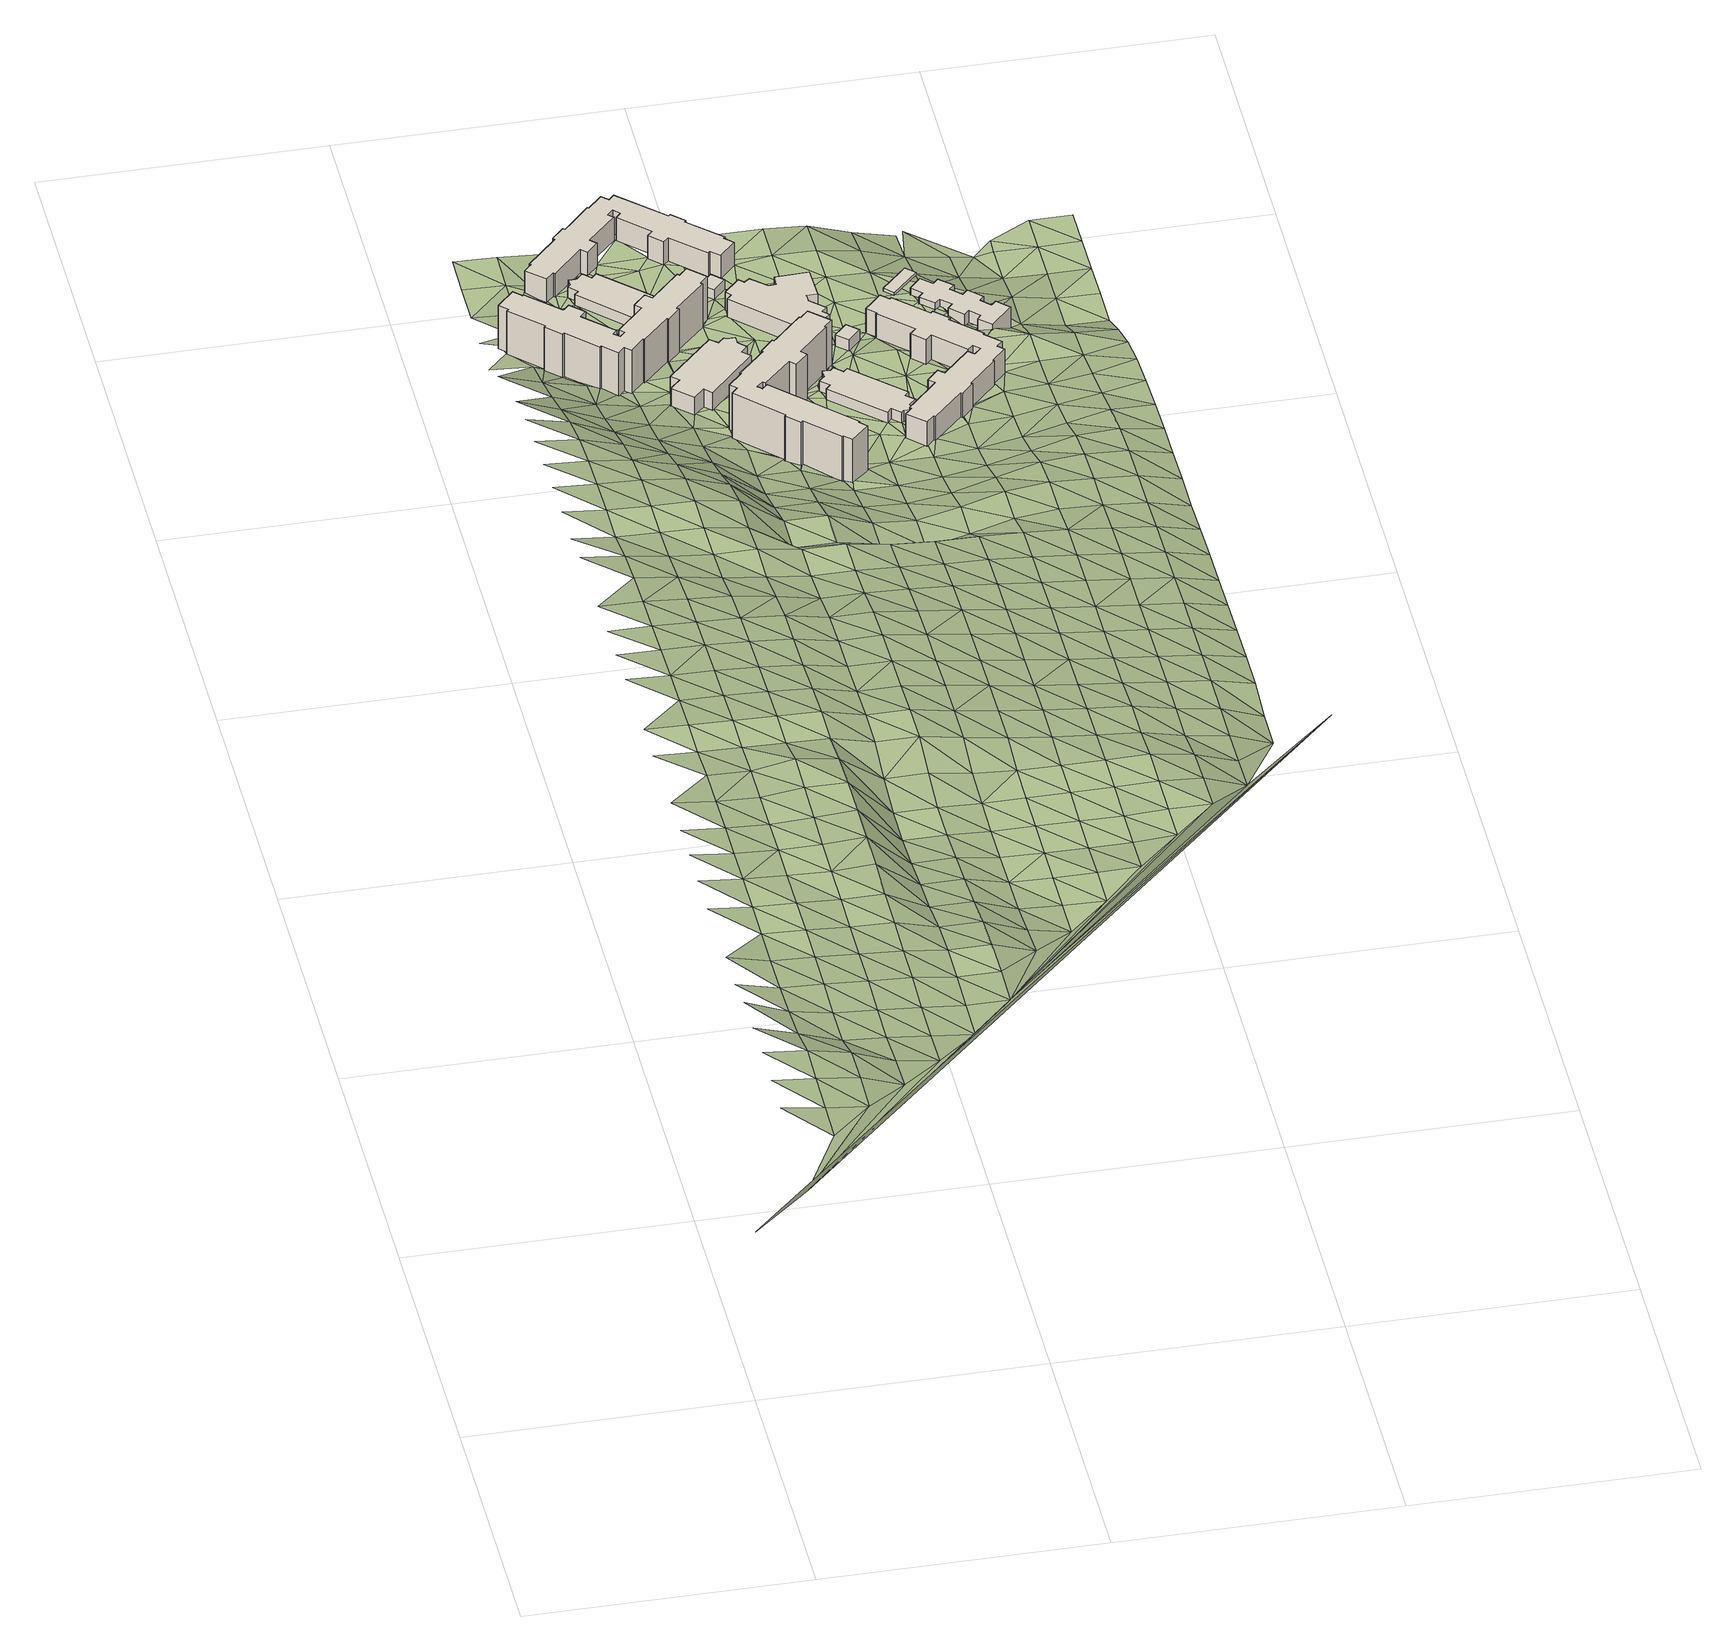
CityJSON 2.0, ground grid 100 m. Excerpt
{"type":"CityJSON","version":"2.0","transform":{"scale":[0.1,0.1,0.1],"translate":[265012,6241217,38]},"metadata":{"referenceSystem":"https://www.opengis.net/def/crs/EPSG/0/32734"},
"CityObjects":{
"building1":{"type":"Building","attributes":{"address":"Browning Road Salt River Cape Town","building":"dormitory","building:levels":"6","beds":"150","residential":"university","footprint":{"type":"Polygon"},"plus_code":"CPX2XCX6+XGR","ground_height":49.61,"building_height":18.1,"roof_height":67.71},"geometry":[{"type":"Solid","lod":"1","boundaries":[[[[0,1,2,3]],[[1,4,5,2]],[[4,6,7,5]],[[6,8,9,7]],[[8,10,11,9]],[[10,12,13,11]],[[12,14,15,13]],[[14,16,17,15]],[[16,18,19,17]],[[18,20,21,19]],[[20,22,23,21]],[[22,24,25,23]],[[24,26,27,25]],[[26,28,29,27]],[[28,30,31,29]],[[30,32,33,31]],[[32,34,35,33]],[[34,36,37,35]],[[36,38,39,37]],[[38,40,41,39]],[[40,42,43,41]],[[42,44,45,43]],[[44,46,47,45]],[[46,48,49,47]],[[48,50,51,49]],[[50,52,53,51]],[[52,54,55,53]],[[54,56,57,55]],[[56,58,59,57]],[[58,60,61,59]],[[60,62,63,61]],[[62,64,65,63]],[[64,66,67,65]],[[66,68,69,67]],[[68,70,71,69]],[[70,72,73,71]],[[72,74,75,73]],[[74,76,77,75]],[[76,78,79,77]],[[78,0,3,79]],[[3,2,5,7,9,11,13,15,17,19,21,23,25,27,29,31,33,35,37,39,41,43,45,47,49,51,53,55,57,59,61,63,65,67,69,71,73,75,77,79]],[[78,76,74,72,70,68,66,64,62,60,58,56,54,52,50,48,46,44,42,40,38,36,34,32,30,28,26,24,22,20,18,16,14,12,10,8,6,4,1,0]]]]}]},
"building2":{"type":"Building","attributes":{"address":"Browning Road Salt River Cape Town","building":"university","building:levels":"1","footprint":{"type":"Polygon"},"plus_code":"CQX6XFX9+XFV","ground_height":49.61,"building_height":4.1,"roof_height":53.71},"geometry":[{"type":"Solid","lod":"1","boundaries":[[[[80,81,82,83]],[[81,84,85,82]],[[84,86,87,85]],[[86,88,89,87]],[[88,90,91,89]],[[90,92,93,91]],[[92,94,95,93]],[[94,96,97,95]],[[96,98,99,97]],[[98,100,101,99]],[[100,102,103,101]],[[102,104,105,103]],[[104,106,107,105]],[[106,108,109,107]],[[108,110,111,109]],[[110,112,113,111]],[[112,114,115,113]],[[114,80,83,115]],[[83,82,85,87,89,91,93,95,97,99,101,103,105,107,109,111,113,115]],[[114,112,110,108,106,104,102,100,98,96,94,92,90,88,86,84,81,80]]]]}]},
"building3":{"type":"Building","attributes":{"address":"Browning Road Salt River Cape Town","building":"university","building:levels":"2","footprint":{"type":"Polygon"},"plus_code":"CRX8XJXV+X9X","ground_height":50.24,"building_height":6.9,"roof_height":57.14},"geometry":[{"type":"Solid","lod":"1","boundaries":[[[[116,117,118,119]],[[117,120,121,118]],[[120,122,123,121]],[[122,124,125,123]],[[124,126,127,125]],[[126,128,129,127]],[[128,130,131,129]],[[130,132,133,131]],[[132,134,135,133]],[[134,136,137,135]],[[136,138,139,137]],[[138,140,141,139]],[[140,142,143,141]],[[142,144,145,143]],[[144,116,119,145]],[[119,118,121,123,125,127,129,131,133,135,137,139,141,143,145]],[[144,142,140,138,136,134,132,130,128,126,124,122,120,117,116]]]]}]},
"building4":{"type":"Building","attributes":{"address":"Browning Road Salt River Cape Town","building":"dormitory","building:levels":"3","beds":"150","residential":"university","footprint":{"type":"Polygon"},"plus_code":"CRXCX8XQ+XCV","ground_height":48.76,"building_height":9.7,"roof_height":58.46},"geometry":[{"type":"Solid","lod":"1","boundaries":[[[[146,147,148,149]],[[147,150,151,148]],[[150,152,153,151]],[[152,154,155,153]],[[154,156,157,155]],[[156,158,159,157]],[[158,160,161,159]],[[160,162,163,161]],[[162,164,165,163]],[[164,166,167,165]],[[166,168,169,167]],[[168,170,171,169]],[[170,172,173,171]],[[172,174,175,173]],[[174,176,177,175]],[[176,178,179,177]],[[178,180,181,179]],[[180,182,183,181]],[[182,184,185,183]],[[184,186,187,185]],[[186,188,189,187]],[[188,190,191,189]],[[190,192,193,191]],[[192,194,195,193]],[[194,196,197,195]],[[196,198,199,197]],[[198,200,201,199]],[[200,202,203,201]],[[202,204,205,203]],[[204,206,207,205]],[[206,208,209,207]],[[208,210,211,209]],[[210,212,213,211]],[[212,214,215,213]],[[214,216,217,215]],[[216,218,219,217]],[[218,220,221,219]],[[220,146,149,221]],[[149,148,151,153,155,157,159,161,163,165,167,169,171,173,175,177,179,181,183,185,187,189,191,193,195,197,199,201,203,205,207,209,211,213,215,217,219,221]],[[220,218,216,214,212,210,208,206,204,202,200,198,196,194,192,190,188,186,184,182,180,178,176,174,172,170,168,166,164,162,160,158,156,154,152,150,147,146]]]]}]},
"building5":{"type":"Building","attributes":{"address":"Browning Road Salt River Cape Town","building":"dormitory","building:levels":"6","beds":"150","residential":"university","footprint":{"type":"Polygon"},"plus_code":"CRXMX8X6+XHX","ground_height":50.79,"building_height":18.1,"roof_height":68.89},"geometry":[{"type":"Solid","lod":"1","boundaries":[[[[222,223,224,225]],[[223,226,227,224]],[[226,228,229,227]],[[228,230,231,229]],[[230,232,233,231]],[[232,234,235,233]],[[234,236,237,235]],[[236,238,239,237]],[[238,240,241,239]],[[240,242,243,241]],[[242,244,245,243]],[[244,246,247,245]],[[246,248,249,247]],[[248,250,251,249]],[[250,252,253,251]],[[252,254,255,253]],[[254,256,257,255]],[[256,258,259,257]],[[258,260,261,259]],[[260,262,263,261]],[[262,264,265,263]],[[264,266,267,265]],[[266,268,269,267]],[[268,270,271,269]],[[270,272,273,271]],[[272,274,275,273]],[[274,276,277,275]],[[276,278,279,277]],[[278,280,281,279]],[[280,282,283,281]],[[282,284,285,283]],[[284,286,287,285]],[[286,288,289,287]],[[288,222,225,289]],[[225,224,227,229,231,233,235,237,239,241,243,245,247,249,251,253,255,257,259,261,263,265,267,269,271,273,275,277,279,281,283,285,287,289]],[[288,286,284,282,280,278,276,274,272,270,268,266,264,262,260,258,256,254,252,250,248,246,244,242,240,238,236,234,232,230,228,226,223,222]]]]}]},
"building6":{"type":"Building","attributes":{"address":"Browning Road Salt River Cape Town","building":"yes","building:levels":"1","footprint":{"type":"Polygon"},"plus_code":"CRXVX7XH+X7W","ground_height":49.37,"building_height":4.1,"roof_height":53.47},"geometry":[{"type":"Solid","lod":"1","boundaries":[[[[290,291,292,293]],[[291,294,295,292]],[[294,296,297,295]],[[296,290,293,297]],[[293,292,295,297]],[[296,294,291,290]]]]}]},
"building7":{"type":"Building","attributes":{"address":"Media Centre Browning Road Salt River Cape Town","building":"university","building:levels":"2","footprint":{"type":"Polygon"},"plus_code":"CVXPXXXF+XGV","ground_height":49.81,"building_height":6.9,"roof_height":56.71},"geometry":[{"type":"Solid","lod":"1","boundaries":[[[[298,299,300,301]],[[299,302,303,300]],[[302,304,305,303]],[[304,306,307,305]],[[306,308,309,307]],[[308,310,311,309]],[[310,312,313,311]],[[312,314,315,313]],[[314,316,317,315]],[[316,318,319,317]],[[318,320,321,319]],[[320,322,323,321]],[[322,324,325,323]],[[324,326,327,325]],[[326,328,329,327]],[[328,330,331,329]],[[330,332,333,331]],[[332,334,335,333]],[[334,298,301,335]],[[301,300,303,305,307,309,311,313,315,317,319,321,323,325,327,329,331,333,335]],[[334,332,330,328,326,324,322,320,318,316,314,312,310,308,306,304,302,299,298]]]]}]},
"building8":{"type":"Building","attributes":{"address":"Browning Road Salt River Cape Town","building":"university","building:levels":"1","footprint":{"type":"Polygon"},"plus_code":"C2XQXGX3+X8X","ground_height":50.53,"building_height":4.1,"roof_height":54.63},"geometry":[{"type":"Solid","lod":"1","boundaries":[[[[336,337,338,339]],[[337,340,341,338]],[[340,342,343,341]],[[342,344,345,343]],[[344,346,347,345]],[[346,348,349,347]],[[348,350,351,349]],[[350,352,353,351]],[[352,354,355,353]],[[354,356,357,355]],[[356,358,359,357]],[[358,360,361,359]],[[360,362,363,361]],[[362,364,365,363]],[[364,366,367,365]],[[366,368,369,367]],[[368,370,371,369]],[[370,336,339,371]],[[339,338,341,343,345,347,349,351,353,355,357,359,361,363,365,367,369,371]],[[370,368,366,364,362,360,358,356,354,352,350,348,346,344,342,340,337,336]]]]}]},
"building9":{"type":"Building","attributes":{"address":"Browning Road Salt River","building":"yes","building:levels":"1","footprint":{"type":"Polygon"},"plus_code":"C2XQXHXC+XRW","ground_height":50.03,"building_height":4.1,"roof_height":54.13},"geometry":[{"type":"Solid","lod":"1","boundaries":[[[[372,373,374,375]],[[373,376,377,374]],[[376,378,379,377]],[[378,372,375,379]],[[375,374,377,379]],[[378,376,373,372]]]]}]},
"building10":{"type":"Building","attributes":{"address":"Browning Road Salt River Cape Town","building":"dormitory","building:levels":"3","beds":"150","residential":"university","footprint":{"type":"Polygon"},"plus_code":"C4XWXFX7+XXW","ground_height":49.87,"building_height":9.7,"roof_height":59.57},"geometry":[{"type":"Solid","lod":"1","boundaries":[[[[380,381,382,383]],[[381,384,385,382]],[[384,386,387,385]],[[386,388,389,387]],[[388,390,391,389]],[[390,392,393,391]],[[392,394,395,393]],[[394,396,397,395]],[[396,398,399,397]],[[398,400,401,399]],[[400,402,403,401]],[[402,404,405,403]],[[404,406,407,405]],[[406,408,409,407]],[[408,410,411,409]],[[410,412,413,411]],[[412,414,415,413]],[[414,416,417,415]],[[416,418,419,417]],[[418,420,421,419]],[[420,422,423,421]],[[422,424,425,423]],[[424,426,427,425]],[[426,428,429,427]],[[428,430,431,429]],[[430,432,433,431]],[[432,434,435,433]],[[434,436,437,435]],[[436,438,439,437]],[[438,440,441,439]],[[440,442,443,441]],[[442,444,445,443]],[[444,446,447,445]],[[446,448,449,447]],[[448,450,451,449]],[[450,452,453,451]],[[452,454,455,453]],[[454,456,457,455]],[[456,458,459,457]],[[458,380,383,459]],[[383,382,385,387,389,391,393,395,397,399,401,403,405,407,409,411,413,415,417,419,421,423,425,427,429,431,433,435,437,439,441,443,445,447,449,451,453,455,457,459]],[[458,456,454,452,450,448,446,444,442,440,438,436,434,432,430,428,426,424,422,420,418,416,414,412,410,408,406,404,402,400,398,396,394,392,390,388,386,384,381,380]]]]}]},
"building11":{"type":"Building","attributes":{"building":"roof","building:levels":"1","footprint":{"type":"Polygon"},"plus_code":"C3XWXGXX+X2X","ground_height":49.15,"bottom_roof_height":51.95,"roof_height":53.25},"geometry":[{"type":"Solid","lod":"1","boundaries":[[[[460,461,462,463]],[[461,464,465,462]],[[464,466,467,465]],[[466,460,463,467]],[[463,462,465,467]],[[466,464,461,460]]]]}]},
"building12":{"type":"Building","attributes":{"address":"Browning Road Salt River Cape Town","building":"university","building:levels":"1","footprint":{"type":"Polygon"},"plus_code":"C4XWX4X3+X5W","ground_height":47,"building_height":4.1,"roof_height":51.1},"geometry":[{"type":"Solid","lod":"1","boundaries":[[[[468,469,470,471]],[[469,472,473,470]],[[472,474,475,473]],[[474,476,477,475]],[[476,478,479,477]],[[478,480,481,479]],[[480,482,483,481]],[[482,484,485,483]],[[484,486,487,485]],[[486,488,489,487]],[[488,490,491,489]],[[490,492,493,491]],[[492,494,495,493]],[[494,496,497,495]],[[496,498,499,497]],[[498,500,501,499]],[[500,502,503,501]],[[502,504,505,503]],[[504,506,507,505]],[[506,508,509,507]],[[508,510,511,509]],[[510,512,513,511]],[[512,514,515,513]],[[514,468,471,515]],[[471,470,473,475,477,479,481,483,485,487,489,491,493,495,497,499,501,503,505,507,509,511,513,515]],[[514,512,510,508,506,504,502,500,498,496,494,492,490,488,486,484,482,480,478,476,474,472,469,468]]]]}]},
"terrain1":{"type":"TINRelief","geometry":[{"type":"CompositeSurface","lod":"1","boundaries":[[[516,517,518]],[[519,520,517]],[[521,522,518]],[[521,523,524]],[[518,517,520]],[[521,518,520]],[[523,525,526]],[[519,527,520]],[[523,521,528]],[[525,529,530]],[[520,528,521]],[[525,523,531]],[[529,532,533]],[[528,531,523]],[[527,519,534]],[[529,525,535]],[[532,536,537]],[[525,531,535]],[[528,520,527]],[[537,536,538]],[[532,529,539]],[[531,528,527]],[[535,539,529]],[[536,532,540]],[[541,538,542]],[[531,543,535]],[[539,540,532]],[[543,531,527]],[[519,544,534]],[[536,545,538]],[[542,546,547]],[[539,535,548]],[[536,540,545]],[[548,535,543]],[[542,538,549]],[[546,550,551]],[[540,539,552]],[[549,538,545]],[[552,539,548]],[[543,527,534]],[[546,542,553]],[[550,554,555]],[[540,556,545]],[[549,553,542]],[[534,548,543]],[[556,540,552]],[[519,557,544]],[[554,558,559]],[[545,560,549]],[[550,546,561]],[[553,562,546]],[[548,563,552]],[[564,559,558]],[[560,545,556]],[[554,550,561]],[[548,534,563]],[[546,562,561]],[[553,549,565]],[[566,556,552]],[[565,549,560]],[[558,554,567]],[[564,568,569]],[[566,552,563]],[[562,553,570]],[[561,567,554]],[[571,560,556]],[[570,553,565]],[[568,572,573]],[[566,571,556]],[[563,534,544]],[[564,558,574]],[[562,575,561]],[[567,576,558]],[[565,560,577]],[[573,572,578]],[[575,562,570]],[[568,564,574]],[[579,519,580]],[[566,563,544]],[[574,558,576]],[[571,577,560]],[[567,561,581]],[[582,570,565]],[[581,561,575]],[[572,568,583]],[[571,566,584]],[[585,578,586]],[[577,582,565]],[[576,567,587]],[[583,568,574]],[[544,584,566]],[[588,575,570]],[[587,567,581]],[[572,589,578]],[[577,571,590]],[[582,588,570]],[[586,591,592]],[[576,593,574]],[[583,589,572]],[[584,590,571]],[[593,576,587]],[[594,586,578]],[[582,577,595]],[[575,596,581]],[[591,597,598]],[[588,599,575]],[[583,574,600]],[[589,594,578]],[[577,590,595]],[[587,581,596]],[[584,544,557]],[[600,574,593]],[[575,599,596]],[[588,582,601]],[[597,602,603]],[[583,604,589]],[[590,584,557]],[[591,586,605]],[[594,606,586]],[[595,601,582]],[[593,587,607]],[[603,602,608]],[[604,583,600]],[[599,588,609]],[[597,591,605]],[[607,587,596]],[[586,606,605]],[[594,589,610]],[[590,611,595]],[[601,609,588]],[[600,593,612]],[[610,589,604]],[[611,590,557]],[[602,597,613]],[[599,614,596]],[[593,607,612]],[[608,615,616]],[[606,594,617]],[[601,595,618]],[[605,613,597]],[[599,609,614]],[[604,600,619]],[[617,594,610]],[[618,595,611]],[[607,596,620]],[[615,621,622]],[[612,619,600]],[[608,602,623]],[[606,624,605]],[[609,601,625]],[[613,626,602]],[[620,596,614]],[[627,610,604]],[[624,606,617]],[[625,601,618]],[[628,612,607]],[[615,608,623]],[[621,629,630]],[[602,626,623]],[[619,627,604]],[[611,557,631]],[[613,605,632]],[[609,633,614]],[[607,620,628]],[[634,617,610]],[[633,609,625]],[[632,605,624]],[[621,615,635]],[[619,612,636]],[[618,611,631]],[[627,634,610]],[[629,637,638]],[[626,613,639]],[[614,640,620]],[[623,635,615]],[[628,636,612]],[[624,617,641]],[[631,625,618]],[[639,613,632]],[[640,614,633]],[[621,642,629]],[[627,619,643]],[[634,641,617]],[[637,644,645]],[[626,646,623]],[[628,620,647]],[[635,642,621]],[[636,643,619]],[[648,632,624]],[[633,625,649]],[[646,626,639]],[[620,640,647]],[[650,634,627]],[[651,637,629]],[[644,652,653]],[[641,648,624]],[[631,649,625]],[[557,654,631]],[[636,628,655]],[[635,623,656]],[[579,557,519]],[[651,629,642]],[[643,650,627]],[[657,639,632]],[[640,633,658]],[[647,655,628]],[[623,646,656]],[[659,641,634]],[[660,644,637]],[[652,661,662]],[[649,658,633]],[[648,657,632]],[[642,635,663]],[[664,643,636]],[[650,659,634]],[[651,660,637]],[[665,647,640]],[[663,635,656]],[[655,664,636]],[[652,644,666]],[[639,667,646]],[[648,641,668]],[[661,669,670]],[[657,671,639]],[[658,665,640]],[[672,651,642]],[[649,631,654]],[[660,666,644]],[[659,668,641]],[[656,646,667]],[[655,647,673]],[[643,674,650]],[[675,670,669]],[[672,642,663]],[[639,671,667]],[[664,676,643]],[[677,661,652]],[[678,657,648]],[[658,649,654]],[[557,679,654]],[[665,673,647]],[[660,651,680]],[[659,650,674]],[[666,677,652]],[[668,678,648]],[[643,676,674]],[[681,664,655]],[[656,682,663]],[[651,672,680]],[[683,669,661]],[[684,671,657]],[[665,658,685]],[[686,675,687]],[[673,681,655]],[[682,656,667]],[[668,659,688]],[[666,660,689]],[[677,683,661]],[[654,685,658]],[[678,684,657]],[[672,663,690]],[[691,676,664]],[[692,686,687]],[[674,688,659]],[[680,689,660]],[[682,690,663]],[[681,691,664]],[[693,694,692]],[[669,695,675]],[[671,696,667]],[[673,665,697]],[[683,698,669]],[[684,699,671]],[[685,700,665]],[[701,702,703]],[[702,693,704]],[[677,666,705]],[[680,672,706]],[[678,668,707]],[[676,708,674]],[[689,709,666]],[[688,710,668]],[[695,687,675]],[[682,667,696]],[[681,673,697]],[[557,711,679]],[[669,698,695]],[[690,706,672]],[[671,699,696]],[[676,691,708]],[[665,700,697]],[[677,705,683]],[[684,678,707]],[[692,687,712]],[[666,709,705]],[[668,710,707]],[[692,713,693]],[[714,689,680]],[[688,674,715]],[[685,654,679]],[[48,712,687]],[[716,703,717]],[[718,716,719]],[[691,681,720]],[[712,713,692]],[[690,682,721]],[[706,714,680]],[[708,715,674]],[[699,684,722]],[[700,685,679]],[[723,687,695]],[[697,720,681]],[[696,721,682]],[[724,703,725]],[[48,687,723]],[[718,719,726]],[[727,698,683]],[[710,688,728]],[[729,709,689]],[[716,717,719]],[[683,705,730]],[[724,717,703]],[[707,722,684]],[[706,690,731]],[[715,728,688]],[[714,729,689]],[[723,50,48]],[[708,691,732]],[[700,733,697]],[[683,730,727]],[[721,731,690]],[[720,734,691]],[[698,735,695]],[[696,699,736]],[[710,737,707]],[[722,738,699]],[[700,679,733]],[[695,739,723]],[[739,50,723]],[[740,711,557]],[[709,741,705]],[[714,706,742]],[[715,708,732]],[[724,30,28]],[[719,743,726]],[[729,744,709]],[[728,737,710]],[[732,691,734]],[[721,696,736]],[[720,697,745]],[[746,717,724]],[[739,695,747]],[[735,698,727]],[[706,731,742]],[[699,738,736]],[[717,748,719]],[[28,749,724]],[[741,730,705]],[[722,707,750]],[[709,744,741]],[[745,697,733]],[[695,735,747]],[[729,714,751]],[[728,715,752]],[[747,753,739]],[[737,750,707]],[[724,749,746]],[[754,748,717]],[[734,720,755]],[[756,731,721]],[[748,757,719]],[[757,743,719]],[[742,751,714]],[[732,752,715]],[[749,28,26]],[[717,746,754]],[[738,722,758]],[[755,720,745]],[[756,721,736]],[[24,759,26]],[[760,727,730]],[[748,761,757]],[[744,729,762]],[[733,679,711]],[[730,741,763]],[[750,758,722]],[[764,747,735]],[[747,764,765]],[[766,742,731]],[[737,728,767]],[[734,768,732]],[[752,769,728]],[[751,762,729]],[[759,770,771]],[[727,772,735]],[[736,738,773]],[[711,745,733]],[[730,763,760]],[[768,734,755]],[[766,731,756]],[[557,774,740]],[[743,757,775]],[[776,754,746]],[[771,777,759]],[[746,749,92]],[[26,759,778]],[[779,741,744]],[[780,749,26]],[[750,737,767]],[[781,759,777]],[[776,782,754]],[[728,769,767]],[[738,758,773]],[[751,742,783]],[[781,778,759]],[[752,732,784]],[[785,764,735]],[[772,727,760]],[[744,762,779]],[[776,746,88]],[[764,786,787]],[[745,788,755]],[[756,736,789]],[[92,88,746]],[[92,749,780]],[[778,780,26]],[[783,742,766]],[[784,732,768]],[[763,741,790]],[[785,735,772]],[[758,750,791]],[[785,786,764]],[[776,88,84]],[[773,789,736]],[[745,711,788]],[[792,775,757]],[[88,92,90]],[[757,793,792]],[[794,762,751]],[[769,752,795]],[[781,12,778]],[[88,86,84]],[[790,741,779]],[[767,791,750]],[[796,768,755]],[[766,756,797]],[[751,783,794]],[[795,752,784]],[[84,798,776]],[[799,772,760]],[[800,760,763]],[[778,10,780]],[[796,755,788]],[[789,797,756]],[[801,785,772]],[[12,10,778]],[[802,84,803]],[[785,804,786]],[[769,805,767]],[[773,758,806]],[[807,779,762]],[[780,808,92]],[[790,809,763]],[[791,810,758]],[[783,766,811]],[[774,557,812]],[[813,784,768]],[[798,84,802]],[[763,809,800]],[[814,799,760]],[[805,769,795]],[[807,762,794]],[[10,808,780]],[[804,815,786]],[[789,773,806]],[[800,814,760]],[[766,797,811]],[[796,813,768]],[[806,758,810]],[[816,790,779]],[[791,767,817]],[[788,711,740]],[[802,818,819]],[[820,808,10]],[[802,821,798]],[[799,822,823]],[[814,822,799]],[[802,819,824]],[[821,802,824]],[[794,783,825]],[[795,784,826]],[[817,767,805]],[[816,779,807]],[[815,804,827]],[[797,789,828]],[[796,788,740]],[[829,814,800]],[[825,783,811]],[[813,826,784]],[[808,820,830]],[[790,831,809]],[[116,804,785]],[[830,820,832]],[[810,791,833]],[[830,834,808]],[[835,821,824]],[[828,789,806]],[[814,836,822]],[[800,809,837]],[[838,805,795]],[[839,807,794]],[[840,790,816]],[[833,791,817]],[[841,830,832]],[[827,804,116]],[[836,814,842]],[[790,840,831]],[[813,796,843]],[[797,844,811]],[[825,839,794]],[[826,838,795]],[[836,845,822]],[[846,824,819]],[[809,831,837]],[[841,832,847]],[[841,848,830]],[[810,849,806]],[[740,843,796]],[[828,844,797]],[[827,116,850]],[[846,835,824]],[[851,819,852]],[[853,817,805]],[[816,807,854]],[[848,841,847]],[[849,810,833]],[[847,832,855]],[[819,851,846]],[[825,811,856]],[[826,813,857]],[[838,853,805]],[[839,854,807]],[[858,859,860]],[[850,861,862]],[[840,863,831]],[[859,864,865]],[[845,866,822]],[[828,806,867]],[[864,859,858]],[[868,852,869]],[[844,856,811]],[[843,857,813]],[[870,845,836]],[[840,871,863]],[[847,855,872]],[[840,816,873]],[[872,855,868]],[[850,116,861]],[[867,806,849]],[[874,839,825]],[[817,875,833]],[[838,826,876]],[[854,877,816]],[[853,878,817]],[[879,864,858]],[[852,868,880]],[[840,873,871]],[[881,862,861]],[[846,882,835]],[[882,883,835]],[[884,870,836]],[[828,885,844]],[[880,868,855]],[[874,825,856]],[[816,877,873]],[[826,857,876]],[[142,116,886]],[[851,852,887]],[[843,740,774]],[[855,888,880]],[[849,833,875]],[[845,870,866]],[[116,142,861]],[[885,828,867]],[[817,878,875]],[[557,579,812]],[[851,889,846]],[[854,839,890]],[[853,838,891]],[[892,864,879]],[[880,887,852]],[[857,843,774]],[[856,844,893]],[[142,138,861]],[[839,874,890]],[[894,879,858]],[[876,891,838]],[[142,140,138]],[[881,895,896]],[[889,851,887]],[[897,867,849]],[[882,846,889]],[[873,877,898]],[[899,873,898]],[[893,844,885]],[[900,866,901]],[[902,866,870]],[[903,901,138]],[[878,853,904]],[[905,877,854]],[[875,897,849]],[[892,879,906]],[[881,861,907]],[[858,908,894]],[[874,856,909]],[[857,910,876]],[[138,907,861]],[[891,904,853]],[[895,294,880]],[[880,291,887]],[[890,905,854]],[[911,901,866]],[[895,881,912]],[[902,911,866]],[[867,913,885]],[[909,856,893]],[[910,857,774]],[[907,138,901]],[[880,294,291]],[[877,914,898]],[[906,879,915]],[[878,916,875]],[[915,879,894]],[[897,913,867]],[[917,889,887]],[[881,907,912]],[[911,907,901]],[[889,917,918]],[[874,919,890]],[[891,876,920]],[[895,912,921]],[[921,294,895]],[[905,914,877]],[[878,904,916]],[[290,887,291]],[[898,914,922]],[[893,885,923]],[[922,908,924]],[[258,902,925]],[[919,874,909]],[[920,876,910]],[[915,926,906]],[[902,258,911]],[[917,887,927]],[[897,875,928]],[[918,917,927]],[[929,921,912]],[[913,923,885]],[[927,887,290]],[[905,890,930]],[[904,891,931]],[[875,916,928]],[[932,926,933]],[[908,922,934]],[[935,294,921]],[[909,893,936]],[[926,915,937]],[[894,908,938]],[[930,890,919]],[[931,891,920]],[[911,939,907]],[[914,934,922]],[[940,932,933]],[[294,935,296]],[[937,933,926]],[[938,915,894]],[[910,774,812]],[[941,913,897]],[[912,907,939]],[[942,927,290]],[[923,936,893]],[[290,296,942]],[[927,942,943]],[[904,944,916]],[[914,905,945]],[[911,258,939]],[[908,934,938]],[[928,941,897]],[[946,932,940]],[[937,947,933]],[[933,948,940]],[[949,919,909]],[[920,910,812]],[[296,950,942]],[[935,950,296]],[[944,904,931]],[[945,905,930]],[[940,948,951]],[[952,192,190]],[[953,923,913]],[[937,915,954]],[[955,956,935]],[[936,949,909]],[[935,956,950]],[[258,256,254]],[[951,946,940]],[[914,957,934]],[[928,916,958]],[[950,959,942]],[[941,953,913]],[[915,938,954]],[[254,939,258]],[[960,930,919]],[[920,961,931]],[[946,951,962]],[[957,914,945]],[[958,916,944]],[[192,952,963]],[[936,923,964]],[[946,962,965]],[[952,966,967]],[[934,968,938]],[[949,960,919]],[[812,961,920]],[[959,967,966]],[[250,946,252]],[[254,969,939]],[[252,946,965]],[[941,928,970]],[[971,326,956]],[[956,972,950]],[[953,964,923]],[[952,967,963]],[[370,368,965]],[[973,939,969]],[[252,965,368]],[[945,930,974]],[[944,931,975]],[[972,959,950]],[[934,957,976]],[[928,958,970]],[[954,938,968]],[[971,977,326]],[[934,978,968]],[[252,979,254]],[[949,936,980]],[[254,979,969]],[[956,326,972]],[[960,974,930]],[[961,975,931]],[[978,934,976]],[[953,941,981]],[[982,967,959]],[[964,980,936]],[[968,983,954]],[[368,984,252]],[[983,985,954]],[[958,944,986]],[[987,957,945]],[[970,981,941]],[[983,968,988]],[[984,368,989]],[[967,990,963]],[[991,960,949]],[[992,988,968]],[[252,993,979]],[[994,969,979]],[[975,986,944]],[[974,987,945]],[[982,959,972]],[[993,252,984]],[[366,989,368]],[[988,995,983]],[[983,995,996]],[[980,991,949]],[[997,998,999]],[[972,326,324]],[[1000,976,957]],[[953,1001,964]],[[970,958,1002]],[[961,812,1003]],[[978,976,1004]],[[990,967,982]],[[994,1005,1006]],[[981,1007,953]],[[998,997,1005]],[[372,994,979]],[[1008,974,960]],[[978,1004,1009]],[[987,1000,957]],[[986,1002,958]],[[1005,994,1010]],[[360,995,362]],[[989,1011,984]],[[980,964,1001]],[[975,961,1003]],[[993,984,378]],[[991,1008,960]],[[953,1007,1001]],[[372,1010,994]],[[1012,995,988]],[[366,1011,989]],[[1013,981,970]],[[998,1005,1014]],[[976,1015,1004]],[[366,364,1016]],[[362,1016,364]],[[1014,1005,1010]],[[972,1017,982]],[[987,974,1018]],[[986,975,1003]],[[324,998,1014]],[[362,995,1012]],[[1000,1015,976]],[[1017,972,324]],[[1002,1013,970]],[[372,1019,1010]],[[378,984,422]],[[991,980,1020]],[[362,1021,1016]],[[1019,372,378]],[[366,1016,1011]],[[1008,1018,974]],[[1022,1007,981]],[[1011,1023,984]],[[1021,362,1012]],[[1001,1020,980]],[[422,984,1023]],[[1014,1017,324]],[[1019,378,422]],[[986,1024,1002]],[[1025,1000,987]],[[1013,1022,981]],[[1004,1015,1026]],[[1027,1016,1021]],[[1010,416,1014]],[[1011,1016,1027]],[[982,1028,990]],[[1019,416,1010]],[[1017,1029,982]],[[1024,986,1003]],[[1018,1025,987]],[[1019,422,420]],[[1004,1026,1030]],[[1008,991,1031]],[[1020,1032,991]],[[1033,1015,1000]],[[1001,1007,1034]],[[1013,1002,1035]],[[1011,1036,1023]],[[1028,982,1029]],[[1022,1037,1007]],[[1017,1014,1038]],[[1018,1008,1031]],[[1039,422,1023]],[[1036,1011,1040]],[[991,1032,1031]],[[1002,1024,1035]],[[1025,1033,1000]],[[1030,1026,1041]],[[1020,1001,1034]],[[416,1038,1014]],[[1011,1027,1042]],[[1039,1023,1036]],[[1007,1037,1034]],[[1022,1013,1043]],[[1041,1026,1044]],[[1011,1042,1040]],[[1027,1045,1042]],[[1029,1017,1046]],[[412,416,414]],[[1047,1026,1015]],[[1048,1025,1018]],[[1033,1049,1015]],[[1035,1043,1013]],[[416,412,1038]],[[1032,1020,1050]],[[1038,1046,1017]],[[1018,1031,1048]],[[1042,1051,1040]],[[1037,1022,1052]],[[1015,1049,1047]],[[1050,1020,1034]],[[1044,1026,1047]],[[1042,1045,1053]],[[1029,1054,1028]],[[1025,1055,1033]],[[1043,1052,1022]],[[1032,1056,1031]],[[1057,1051,1042]],[[1029,1046,1054]],[[1048,1055,1025]],[[1058,1059,412]],[[1060,1038,412]],[[1061,1044,1062]],[[1063,1034,1037]],[[1050,1056,1032]],[[412,1059,1064]],[[1057,1042,1053]],[[1049,1033,1065]],[[1066,1046,1038]],[[1037,1052,1063]],[[1062,1044,1047]],[[1064,1060,412]],[[1067,1048,1031]],[[1057,1053,1068]],[[1028,1054,1069]],[[1055,1065,1033]],[[1062,1070,1061]],[[1038,1060,1066]],[[1071,1050,1034]],[[1068,1072,1057]],[[1056,1067,1031]],[[1057,1072,1073]],[[1034,1063,1071]],[[1046,1066,1074]],[[1047,1049,1075]],[[1055,1048,1076]],[[1077,1078,1079]],[[1065,1080,1049]],[[1081,1066,1060]],[[1059,1079,1082]],[[1083,1060,1064]],[[1082,1064,1059]],[[1084,1054,1046]],[[1050,1085,1056]],[[1048,1067,1076]],[[1074,1086,1046]],[[1070,1087,1088]],[[1070,1062,1087]],[[1064,1089,1083]],[[1062,1047,1075]],[[1049,1080,1075]],[[1071,1085,1050]],[[1078,1090,1079]],[[1054,1084,1069]],[[1065,1055,1091]],[[1046,1086,1084]],[[1089,1064,1082]],[[1089,1092,1083]],[[1093,1094,1078]],[[1067,1056,1095]],[[1076,1091,1055]],[[1096,1087,1094]],[[1097,1082,1079]],[[1089,1098,1092]],[[1090,1097,1079]],[[1078,1094,1090]],[[1062,1099,1087]],[[1085,1095,1056]],[[1100,1101,1074]],[[1086,1074,1101]],[[1080,1065,1102]],[[1062,1075,1099]],[[1076,1067,1103]],[[1069,1084,1104]],[[1091,1102,1065]],[[1105,1082,1106]],[[1094,1087,1107]],[[1097,1106,1082]],[[1090,1108,1097]],[[1095,1103,1067]],[[1109,1110,1111]],[[1112,1075,1080]],[[1086,1101,1113]],[[1090,1094,1114]],[[1107,1087,1099]],[[1101,1111,1115]],[[1084,1086,1113]],[[1116,1091,1076]],[[1117,1111,1110]],[[1080,1102,1112]],[[1117,1115,1111]],[[1090,1114,1108]],[[1103,1116,1076]],[[1101,1115,1113]],[[1107,1114,1094]],[[1099,1075,1118]],[[1119,1115,1117]],[[1120,1102,1091]],[[1112,1118,1075]],[[1119,1121,1122]],[[1122,1121,1123]],[[1124,1125,1084]],[[1113,1124,1084]],[[1116,1120,1091]],[[1108,1114,494]],[[1102,1126,1112]],[[1099,1127,1107]],[[1119,1128,1115]],[[1118,1129,1099]],[[1122,1128,1119]],[[1122,494,1130]],[[1120,1126,1102]],[[1130,494,1114]],[[1113,1115,1131]],[[1107,1127,1114]],[[1127,1099,1129]],[[1125,1124,1132]],[[1133,1118,1112]],[[1130,1128,1122]],[[1124,1113,1132]],[[1126,1133,1112]],[[1115,1128,1131]],[[1130,1114,1134]],[[1131,1132,1113]],[[1135,1129,1118]],[[1114,1127,1134]],[[1133,1135,1118]],[[1136,1128,1130]],[[1127,1129,1137]],[[1130,1134,1138]],[[1139,1132,1131]],[[1135,1137,1129]],[[1130,1138,1136]],[[1140,1132,1139]],[[1141,1131,1128]],[[1134,1127,1142]],[[1137,1142,1127]],[[1128,1136,1141]],[[1139,1131,1143]],[[1144,1138,1134]],[[1142,1144,1134]],[[1143,1140,1139]],[[1143,1131,1141]],[[1136,1138,1145]],[[1144,1145,1138]],[[1140,1143,1146]],[[1141,1136,1147]],[[1145,1148,1136]],[[1141,1147,1143]],[[1136,1148,1147]],[[1146,1143,1149]],[[1149,1143,1147]],[[1150,1146,1149]]]}]}
},
"vertices":[
[947,5727,116],[917,5696,116],[917,5696,297],[947,5727,297],[910,5703,116],[910,5703,297],[804,5593,116],[804,5593,297],[782,5614,116],[782,5614,297],[736,5566,116],[736,5566,297],[757,5546,116],[757,5546,297],[658,5443,116],[658,5443,297],[675,5427,116],[675,5427,297],[657,5408,116],[657,5408,297],[637,5426,116],[637,5426,297],[652,5442,116],[652,5442,297],[549,5540,116],[549,5540,297],[572,5563,116],[572,5563,297],[523,5610,116],[523,5610,297],[501,5587,116],[501,5587,297],[388,5695,116],[388,5695,297],[384,5692,116],[384,5692,297],[356,5719,116],[356,5719,297],[294,5656,116],[294,5656,297],[323,5627,116],[323,5627,297],[316,5621,116],[316,5621,297],[425,5514,116],[425,5514,297],[420,5509,116],[420,5509,297],[472,5457,116],[472,5457,297],[478,5463,116],[478,5463,297],[579,5363,116],[579,5363,297],[584,5368,116],[584,5368,297],[633,5320,116],[633,5320,297],[658,5346,116],[658,5346,297],[678,5326,116],[678,5326,297],[729,5378,116],[729,5378,297],[733,5374,116],[733,5374,297],[829,5471,116],[829,5471,297],[833,5467,116],[833,5467,297],[879,5514,116],[879,5514,297],[872,5521,116],[872,5521,297],[983,5633,116],[983,5633,297],[976,5639,116],[976,5639,297],[1006,5670,116],[1006,5670,297],
[638,5947,113],[615,5924,113],[615,5924,157],[638,5947,157],[586,5923,113],[586,5923,157],[587,5897,113],[587,5897,157],[577,5886,113],[577,5886,157],[607,5856,113],[607,5856,157],[591,5841,113],[591,5841,157],[763,5669,113],[763,5669,157],[784,5689,113],[784,5689,157],[811,5662,113],[811,5662,157],[835,5686,113],[835,5686,157],[862,5686,113],[862,5686,157],[862,5715,113],[862,5715,157],[870,5723,113],[870,5723,157],[842,5751,113],[842,5751,157],[860,5769,113],[860,5769,157],[684,5939,113],[684,5939,157],[666,5920,113],[666,5920,157],
[971,5468,117],[803,5296,117],[803,5296,191],[971,5468,191],[830,5271,117],[830,5271,191],[792,5232,117],[792,5232,191],[859,5167,117],[859,5167,191],[898,5206,117],[898,5206,191],[923,5180,117],[923,5180,191],[1089,5355,117],[1089,5355,191],[1063,5380,117],[1063,5380,191],[1086,5404,117],[1086,5404,191],[1058,5433,117],[1058,5433,191],[1058,5462,117],[1058,5462,191],[1030,5461,117],[1030,5461,191],[1019,5466,117],[1019,5466,191],[997,5444,117],[997,5444,191],
[504,5881,108],[532,5909,108],[532,5909,205],[504,5881,205],[538,5904,108],[538,5904,205],[647,6017,108],[647,6017,205],[668,5997,108],[668,5997,205],[709,6040,108],[709,6040,205],[687,6061,108],[687,6061,205],[792,6168,108],[792,6168,205],[774,6185,108],[774,6185,205],[795,6206,108],[795,6206,205],[817,6184,108],[817,6184,205],[799,6165,108],[799,6165,205],[900,6067,108],[900,6067,205],[881,6048,108],[881,6048,205],[927,6003,108],[927,6003,205],[945,6021,108],[945,6021,205],[1058,5913,108],[1058,5913,205],[1065,5921,108],[1065,5921,205],[1096,5891,108],[1096,5891,205],[1155,5953,108],[1155,5953,205],[1125,5982,108],[1125,5982,205],[1131,5988,108],[1131,5988,205],[1017,6096,108],[1017,6096,205],[1022,6102,108],[1022,6102,205],[977,6145,108],[977,6145,205],[971,6139,108],[971,6139,205],[815,6286,108],[815,6286,205],[795,6265,108],[795,6265,205],[772,6287,108],[772,6287,205],[720,6234,108],[720,6234,205],[716,6237,108],[716,6237,205],[620,6136,108],[620,6136,205],[613,6142,108],[613,6142,205],[569,6096,108],[569,6096,205],[574,6087,108],[574,6087,205],[465,5974,108],[465,5974,205],[470,5970,108],[470,5970,205],[442,5941,108],[442,5941,205],
[1296,4684,122],[1360,4748,122],[1360,4748,309],[1296,4684,309],[1334,4774,122],[1334,4774,309],[1339,4778,122],[1339,4778,309],[1078,5037,122],[1078,5037,309],[1059,5018,122],[1059,5018,309],[1044,5032,122],[1044,5032,309],[1066,5054,122],[1066,5054,309],[1075,5045,122],[1075,5045,309],[1175,5145,122],[1175,5145,309],[1195,5123,122],[1195,5123,309],[1242,5171,122],[1242,5171,309],[1224,5192,122],[1224,5192,309],[1333,5305,122],[1333,5305,309],[1329,5309,122],[1329,5309,309],[1358,5338,122],[1358,5338,309],[1290,5403,122],[1290,5403,309],[1261,5373,122],[1261,5373,309],[1257,5377,122],[1257,5377,309],[1149,5266,122],[1149,5266,309],[1144,5271,122],[1144,5271,309],[1096,5221,122],[1096,5221,309],[1101,5216,122],[1101,5216,309],[1002,5116,122],[1002,5116,309],[1006,5112,122],[1006,5112,309],[954,5060,122],[954,5060,309],[977,5037,122],[977,5037,309],[954,5014,122],[954,5014,309],[1105,4861,122],[1105,4861,309],[1101,4856,122],[1101,4856,309],[1147,4811,122],[1147,4811,309],[1154,4818,122],[1154,4818,309],[1265,4707,122],[1265,4707,309],[1269,4711,122],[1269,4711,309],
[1056,5862,114],[1010,5815,114],[1010,5815,155],[1056,5862,155],[1050,5776,114],[1050,5776,155],[1096,5823,114],[1096,5823,155],
[1132,5773,112],[1075,5716,112],[1075,5716,187],[1132,5773,187],[1092,5696,112],[1092,5696,187],[1074,5678,112],[1074,5678,187],[1288,5465,112],[1288,5465,187],[1311,5486,112],[1311,5486,187],[1329,5469,112],[1329,5469,187],[1391,5527,112],[1391,5527,187],[1370,5547,112],[1370,5547,187],[1389,5565,112],[1389,5565,187],[1337,5615,112],[1337,5615,187],[1336,5643,112],[1336,5643,187],[1374,5644,112],[1374,5644,187],[1371,5768,112],[1371,5768,187],[1251,5764,112],[1251,5764,187],[1251,5724,112],[1251,5724,187],[1223,5722,112],[1223,5722,187],[1169,5771,112],[1169,5771,187],[1149,5756,112],[1149,5756,187],
[1349,5267,123],[1338,5255,123],[1338,5255,166],[1349,5267,166],[1310,5256,123],[1310,5256,166],[1310,5225,123],[1310,5225,166],[1289,5204,123],[1289,5204,166],[1320,5174,123],[1320,5174,166],[1302,5156,123],[1302,5156,166],[1476,4989,123],[1476,4989,166],[1493,5007,123],[1493,5007,166],[1522,4980,123],[1522,4980,166],[1531,4989,123],[1531,4989,166],[1558,4989,123],[1558,4989,166],[1558,5018,123],[1558,5018,166],[1582,5042,123],[1582,5042,166],[1552,5070,123],[1552,5070,166],[1568,5086,123],[1568,5086,166],[1393,5253,123],[1393,5253,166],[1379,5238,123],[1379,5238,166],
[1439,5495,115],[1393,5447,115],[1393,5447,161],[1439,5495,161],[1433,5410,115],[1433,5410,161],[1478,5458,115],[1478,5458,161],
[1615,4872,114],[1722,4982,114],[1722,4982,216],[1615,4872,216],[1728,4977,114],[1728,4977,216],[1772,5023,114],[1772,5023,216],[1768,5027,114],[1768,5027,216],[1867,5129,114],[1867,5129,216],[1864,5135,114],[1864,5135,216],[1914,5187,114],[1914,5187,216],[1893,5207,114],[1893,5207,216],[1914,5229,114],[1914,5229,216],[1860,5281,114],[1860,5281,216],[1865,5286,114],[1865,5286,216],[1764,5383,114],[1764,5383,216],[1771,5390,114],[1771,5390,216],[1721,5438,114],[1721,5438,216],[1714,5430,114],[1714,5430,216],[1602,5538,114],[1602,5538,216],[1596,5532,114],[1596,5532,216],[1568,5559,114],[1568,5559,216],[1507,5496,114],[1507,5496,216],[1538,5466,114],[1538,5466,216],[1534,5462,114],[1534,5462,216],[1646,5354,114],[1646,5354,216],[1624,5332,114],[1624,5332,216],[1669,5288,114],[1669,5288,216],[1690,5310,114],[1690,5310,216],[1795,5209,114],[1795,5209,216],[1814,5228,114],[1814,5228,216],[1836,5207,114],[1836,5207,216],[1811,5181,114],[1811,5181,216],[1791,5200,114],[1791,5200,216],[1693,5099,114],[1693,5099,216],[1673,5118,114],[1673,5118,216],[1630,5073,114],[1630,5073,216],[1651,5053,114],[1651,5053,216],[1540,4938,114],[1540,4938,216],[1546,4932,114],[1546,4932,216],[1520,4906,114],[1520,4906,216],[1581,4847,114],[1581,4847,216],[1610,4877,114],[1610,4877,216],
[1603,5676,140],[1634,5643,140],[1634,5643,152],[1603,5676,152],[1728,5738,140],[1728,5738,152],[1695,5770,140],[1695,5770,152],
[1738,5731,45],[1697,5685,45],[1697,5685,131],[1738,5731,131],[1732,5651,45],[1732,5651,131],[1715,5632,45],[1715,5632,131],[1761,5588,45],[1761,5588,131],[1779,5604,45],[1779,5604,131],[1815,5572,45],[1815,5572,131],[1798,5552,45],[1798,5552,131],[1845,5508,45],[1845,5508,131],[1861,5525,45],[1861,5525,131],[1895,5492,45],[1895,5492,131],[1881,5475,45],[1881,5475,131],[1925,5436,45],[1925,5436,131],[2002,5516,45],[2002,5516,131],[1960,5558,45],[1960,5558,131],[1942,5540,45],[1942,5540,131],[1910,5573,45],[1910,5573,131],[1926,5592,45],[1926,5592,131],[1880,5637,45],[1880,5637,131],[1861,5616,45],[1861,5616,131],[1824,5653,45],[1824,5653,131],[1843,5671,45],[1843,5671,131],[1796,5714,45],[1796,5714,131],[1776,5695,45],[1776,5695,131],
[237,730,641],[387,580,615],[387,730,619],[237,280,635],[537,730,601],[387,880,630],[237,880,645],[387,1025,638],[237,1025,653],[387,1180,592],[237,1180,640],[687,880,557],[537,880,610],[387,1330,573],[237,1330,633],[537,1025,607],[387,1480,559],[237,1480,596],[837,1025,525],[537,1180,540],[387,1630,559],[237,1630,596],[387,1780,559],[537,1330,543],[537,1480,552],[237,1930,574],[387,1930,559],[687,1025,548],[988,1180,495],[537,1630,552],[387,2085,560],[237,2085,576],[687,1180,529],[537,1780,553],[387,2230,559],[237,2230,575],[687,1330,533],[537,1930,553],[387,2375,556],[237,2375,570],[687,1480,541],[1138,1330,505],[387,2530,552],[237,2530,567],[687,1630,541],[537,2230,550],[537,2085,552],[837,1180,514],[387,2680,548],[687,1780,542],[837,1330,520],[537,2375,548],[387,2830,534],[237,2830,539],[687,1930,544],[837,1480,532],[387,2980,534],[237,2980,539],[537,2680,542],[687,2085,546],[537,2530,545],[837,1630,532],[387,3130,524],[2560,2943,268],[3,8,700],[687,2230,549],[837,1780,538],[537,2830,529],[988,1330,505],[237,3280,522],[387,3280,516],[687,2375,554],[837,1930,545],[537,2980,529],[988,1480,512],[387,3435,506],[237,3435,508],[687,2530,563],[537,3130,521],[988,1630,512],[837,2230,559],[387,3580,498],[237,3580,499],[837,2085,553],[687,2680,569],[988,1780,495],[387,3730,487],[237,3730,490],[687,2830,525],[537,3435,503],[537,3280,514],[837,2375,563],[387,3880,473],[988,1930,466],[687,2980,525],[1138,1480,512],[837,2530,561],[537,3580,491],[988,2085,445],[387,4030,453],[237,4030,471],[687,3130,514],[1138,1630,512],[837,2680,546],[988,2230,425],[387,4180,421],[237,4180,436],[537,3880,454],[687,3280,504],[1138,1780,495],[537,3730,476],[837,2830,521],[988,2375,412],[387,4330,421],[237,4330,436],[1288,1630,461],[687,3435,495],[1138,1930,466],[837,2980,521],[537,4030,428],[988,2530,410],[387,4485,413],[237,4485,421],[687,3580,484],[1138,2085,445],[837,3130,505],[537,4180,415],[988,2680,441],[387,4630,400],[237,4630,410],[687,3730,464],[1138,2230,425],[837,3280,491],[1288,1780,437],[988,2830,482],[537,4330,415],[387,4775,381],[237,4775,396],[1438,1780,406],[1138,2375,412],[687,3880,427],[837,3435,483],[1288,1930,412],[988,2980,482],[537,4485,406],[387,4930,338],[237,4930,373],[687,4030,414],[1138,2530,410],[1288,2085,406],[537,4630,382],[837,3730,439],[988,3130,469],[387,5080,279],[237,5080,335],[837,3580,472],[687,4180,411],[1288,2230,403],[1138,2830,482],[387,5230,218],[1138,2680,441],[537,4775,338],[988,3280,460],[1588,1930,400],[687,4330,411],[1288,2375,402],[837,3880,408],[537,4930,275],[988,3435,452],[1438,1930,403],[237,5380,216],[387,5380,167],[1138,2980,482],[687,4485,389],[837,4030,412],[1288,2530,403],[387,5530,119],[316,5621,119],[237,5530,129],[537,5230,165],[988,3730,408],[1438,2230,398],[537,5080,217],[988,3580,440],[1438,2085,402],[237,5680,129],[294,5656,129],[356,5719,119],[323,5627,119],[687,4775,278],[837,4180,390],[1138,3280,460],[1288,2680,417],[687,4630,340],[1138,3130,469],[1738,2085,405],[420,5509,119],[425,5514,119],[837,4330,390],[1288,2830,454],[237,5825,127],[387,5825,118],[237,5980,128],[387,5980,122],[1438,2375,402],[988,3880,390],[1138,3435,452],[537,5380,130],[388,5695,119],[384,5692,119],[237,6130,131],[687,5080,168],[1288,2980,454],[837,4485,341],[687,4930,217],[988,4030,388],[1438,2680,405],[1588,2085,403],[1438,2530,403],[687,5230,132],[1138,3730,408],[1288,3130,447],[1138,3580,440],[579,5363,130],[1889,2230,403],[837,4775,216],[988,4180,282],[387,6130,128],[837,4630,276],[1588,2230,396],[537,5825,113],[633,5320,123],[442,5941,122],[537,5680,116],[1288,3280,439],[988,4330,282],[1438,2830,430],[584,5368,130],[504,5881,113],[1588,2375,400],[1138,3880,390],[465,5974,113],[1288,3435,432],[652,5442,123],[837,5080,133],[470,5970,113],[988,4485,223],[837,4930,168],[678,5326,123],[658,5346,123],[1138,4030,388],[1438,3130,424],[1588,2530,403],[1438,2980,430],[637,5426,123],[657,5408,123],[792,5232,124],[1288,3580,422],[2039,2375,401],[537,6130,117],[538,5904,113],[675,5427,123],[687,5530,116],[988,4630,170],[687,5680,116],[658,5443,123],[532,5909,113],[1138,4180,282],[1588,2680,403],[803,5296,124],[733,5374,123],[729,5378,123],[1738,2230,395],[1288,3730,401],[988,4775,137],[1438,3280,416],[569,6096,117],[574,6087,117],[1138,4330,282],[1588,2830,410],[1738,2375,398],[1288,3880,380],[647,6017,114],[859,5167,124],[954,5014,128],[830,5271,124],[638,5947,114],[615,5924,114],[837,5380,122],[1588,2980,410],[1438,3580,402],[1138,4485,223],[763,5669,118],[988,4930,129],[1438,3435,409],[1288,4030,363],[2189,2530,339],[1738,2530,403],[954,5060,128],[829,5471,118],[1138,4630,170],[1588,3130,402],[666,5920,114],[684,5939,114],[782,5614,118],[668,5997,114],[923,5180,125],[898,5206,124],[687,5980,114],[1288,4180,228],[1738,2680,404],[833,5467,118],[1438,3730,391],[977,5037,128],[811,5662,118],[1101,4856,129],[804,5593,118],[1588,3280,396],[784,5689,118],[709,6040,114],[1002,5116,128],[1105,4861,129],[1738,2830,395],[1288,4330,228],[1138,4775,137],[837,5680,118],[1006,5112,128],[1889,2375,404],[1438,3880,371],[988,5230,125],[837,5980,113],[862,5686,118],[835,5686,118],[1588,3435,389],[879,5514,118],[837,5825,116],[860,5769,116],[1738,2980,395],[1288,4485,179],[910,5703,118],[1438,4030,352],[1889,2530,405],[1078,5037,128],[1044,5032,128],[1059,5018,128],[988,5530,117],[872,5521,118],[1147,4811,137],[1075,5045,128],[1066,5054,128],[1089,5355,122],[1588,3580,382],[870,5723,118],[842,5751,118],[1096,5221,125],[1154,4818,137],[862,5715,118],[1265,4707,129],[1438,4180,214],[1738,3280,375],[1889,2680,405],[1288,4630,139],[1738,3130,383],[1138,5080,128],[947,5727,117],[983,5633,117],[881,6048,113],[799,6165,112],[1101,5216,125],[1588,3730,376],[997,5444,122],[988,5825,114],[917,5696,117],[927,6003,111],[1438,4330,214],[1889,2830,382],[1175,5145,128],[1588,3880,365],[1288,4930,127],[1006,5670,117],[976,5639,117],[1738,3435,369],[1296,4684,139],[1269,4711,129],[1063,5380,122],[1086,5404,122],[1144,5271,125],[1058,5433,122],[1889,2980,382],[1438,4485,170],[1195,5123,128],[1138,5530,117],[1339,4778,129],[1588,4030,350],[2039,2530,395],[1138,5380,122],[1074,5678,117],[1738,3580,364],[1438,4630,136],[1288,5080,127],[1889,3130,366],[988,5980,111],[945,6021,111],[1588,4180,247],[2039,2680,381],[1075,5716,117],[1360,4748,129],[1738,3730,358],[1334,4774,129],[1149,5266,125],[1242,5171,126],[1058,5913,111],[1889,3280,358],[1092,5696,117],[1588,4330,247],[2039,2830,348],[1224,5192,126],[1289,5204,126],[1438,4775,124],[1132,5773,114],[1738,3880,352],[1302,5156,126],[1438,4930,125],[1288,5465,118],[1288,5230,127],[1889,3435,352],[1096,5891,114],[1065,5921,111],[2039,2980,348],[1588,4485,191],[1333,5305,126],[1320,5174,126],[1310,5225,126],[1738,4030,343],[1138,5825,114],[1310,5256,126],[1131,5988,111],[1889,3580,348],[1476,4989,125],[1149,5756,114],[1169,5771,114],[1588,4630,148],[2039,3130,346],[1155,5953,111],[1738,4180,290],[2189,2680,329],[1338,5255,126],[1138,6130,108],[1889,3730,343],[1349,5267,126],[1125,5982,111],[1138,5980,111],[1520,4906,124],[1329,5469,118],[2039,3280,341],[1223,5722,118],[1288,5825,112],[1311,5486,118],[1738,4330,290],[2189,2830,325],[1588,4775,123],[1251,5724,118],[1581,4847,123],[1393,5447,120],[1889,3880,338],[2039,3435,336],[1288,5980,109],[1522,4980,124],[1438,5380,120],[1493,5007,125],[2189,2980,325],[1738,4485,231],[1540,4938,124],[1438,5230,123],[1288,6130,108],[1889,4030,332],[1546,4932,124],[1433,5410,120],[1391,5527,115],[1558,4989,124],[1531,4989,124],[1337,5615,118],[1374,5644,115],[1336,5643,118],[1738,4630,173],[2039,3730,326],[2189,3130,329],[2339,2830,268],[1615,4872,124],[1389,5565,115],[1370,5547,115],[2039,3580,331],[1889,4180,305],[1610,4877,124],[1438,5530,115],[1588,5230,121],[1651,5053,123],[2189,3280,323],[1438,5680,115],[1738,4775,135],[1588,5080,123],[1438,5825,112],[1889,4330,305],[1507,5496,115],[2039,3880,321],[1630,5073,123],[2189,3435,320],[1588,5380,120],[2339,2980,268],[1889,4485,274],[1738,4930,123],[1673,5118,121],[1438,6130,96],[1438,5980,107],[1722,4982,123],[2039,4180,298],[2039,4030,315],[1889,4630,211],[2189,3730,310],[2339,3130,294],[1624,5332,120],[2189,3580,316],[1588,5680,114],[1646,5354,120],[1669,5288,121],[1728,4977,123],[1738,5230,121],[2339,3280,292],[1772,5023,121],[1693,5099,121],[1588,5825,108],[1889,4930,131],[2039,4330,298],[1889,4775,160],[2189,3880,304],[1690,5310,118],[2339,3435,286],[1791,5200,121],[1588,5980,81],[2039,4485,284],[2189,4030,298],[1795,5209,121],[1714,5430,118],[1721,5438,118],[1715,5632,111],[1768,5027,121],[1889,5080,122],[2339,3580,282],[1738,5530,112],[2039,4630,252],[1697,5685,111],[2189,4180,286],[1811,5181,121],[1588,6130,46],[1867,5129,122],[2339,3730,275],[1836,5207,119],[1814,5228,119],[1738,5731,111],[2039,4930,157],[2189,4330,286],[1764,5383,118],[1865,5286,119],[1771,5390,118],[2039,4775,195],[1732,5651,111],[1845,5508,90],[1761,5588,111],[1738,5980,33],[2339,3880,268],[1738,5825,80],[1914,5187,119],[1864,5135,122],[1798,5552,111],[1889,5380,116],[2189,4485,275],[1779,5604,111],[1860,5281,119],[1914,5229,119],[2339,4030,262],[1893,5207,119],[1881,5475,90],[1815,5572,90],[2039,5080,130],[1776,5695,111],[1796,5714,111],[2189,4630,259],[2339,4180,248],[1738,6130,9],[1861,5525,90],[1895,5492,90],[2039,5230,115],[1925,5436,116],[1824,5653,90],[1861,5616,90],[1843,5671,90],[2189,4775,229],[1889,5825,40],[2039,5380,114],[1889,5680,90],[2339,4330,248],[1880,5637,90],[2189,4930,182],[1926,5592,90],[2339,4485,242],[1910,5573,90],[1960,5558,90],[1942,5540,90],[1889,5980,11],[1767,6149,9],[2339,4630,236],[2189,5230,116],[2039,5680,45],[2189,5080,151],[2039,5530,45],[2039,5825,13],[1969,5965,7],[2339,4775,228],[2189,5380,97],[2339,4930,212],[2189,5680,15],[2339,5080,188],[2189,5530,15],[2039,5980,7],[2041,6043,7],[2189,5825,8],[2339,5230,147],[2189,5980,5],[2339,5380,88],[2339,5530,13],[2189,6130,3],[2339,5825,9],[2339,5680,13],[2339,5980,8],[2339,6130,4]
]}
